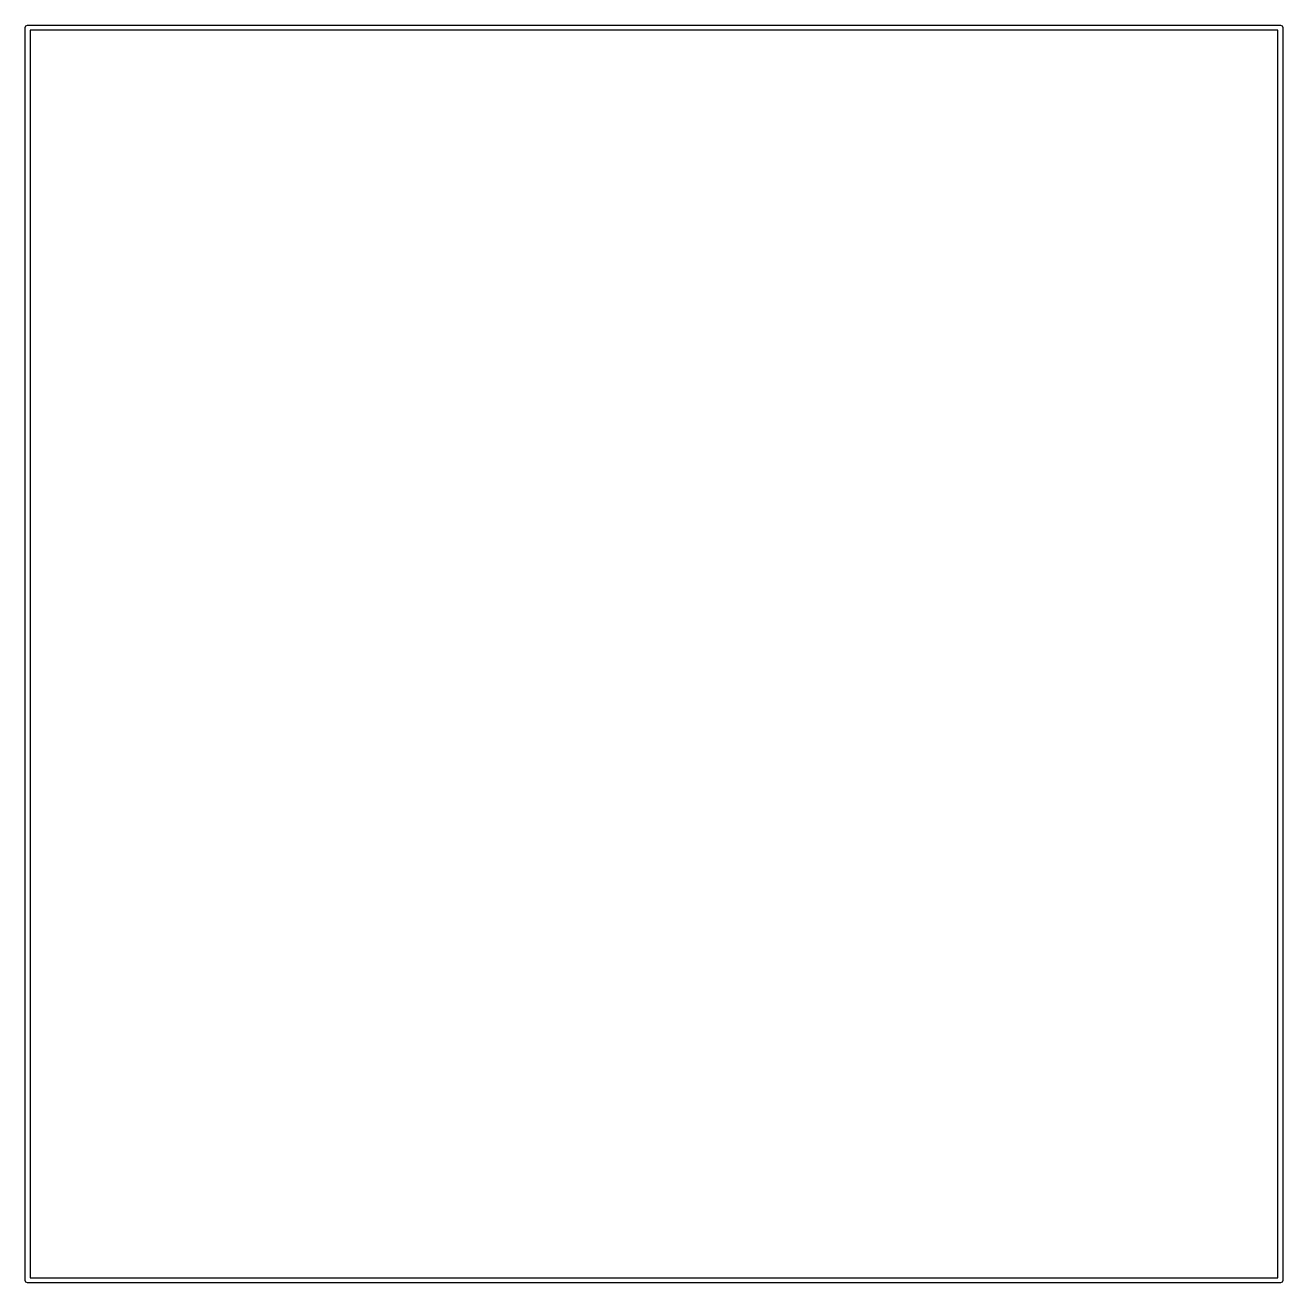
# Model space of a CAD drawing. Extents: x 5 to 6, y -4 to -3.
import ezdxf

# ---------------------------------------------------------------- set-up
doc = ezdxf.new("R2010")
doc.units = 0
doc.header["$MEASUREMENT"] = 0
doc.layers.add('BLACK', color=7, linetype='CONTINUOUS')

msp = doc.modelspace()

# ---------------------------------------------------------------- linework, layer by layer
at = {"layer": 'BLACK', "linetype": 'CONTINUOUS'}
for p, q in [((4.998, -3), (4.9986, -2.9986)), ((4.998, -4), (4.998, -3)), ((4.9986, -2.9986), (5, -2.998)), ((5, -2.998), (6, -2.998)), ((6, -2.998), (6.0014, -2.9986)), ((6.0014, -2.9986), (6.002, -3)), ((6.002, -3), (6.002, -4)), ((5.002, -3.002), (5.002, -3.998)), ((5.998, -3.002), (5.002, -3.002)), ((5.998, -3.998), (5.998, -3.002)), ((4.9986, -4.0014), (4.998, -4)), ((5, -4.002), (4.9986, -4.0014)), ((6, -4.002), (5, -4.002)), ((5.002, -3.998), (5.998, -3.998)), ((6.0014, -4.0014), (6, -4.002)), ((6.002, -4), (6.0014, -4.0014))]:
    msp.add_line(p, q, dxfattribs=at)

doc.saveas('drawing.dxf')
